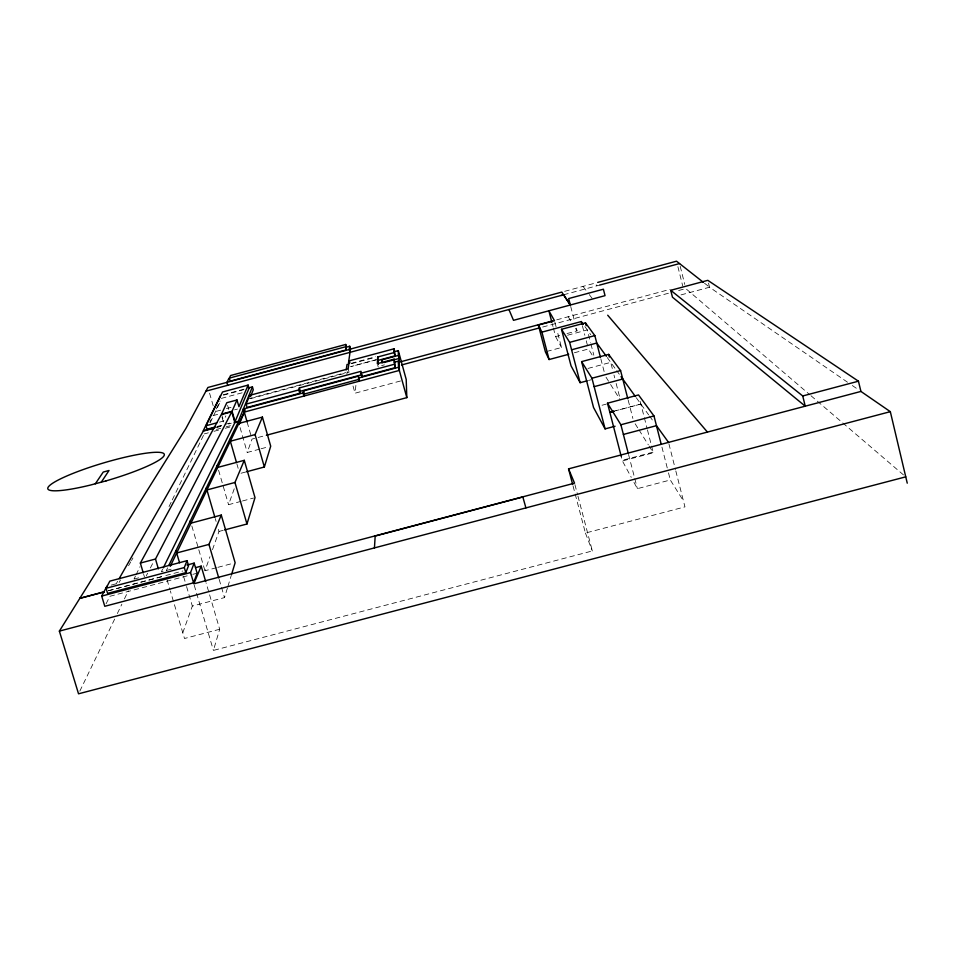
<?xml version="1.0" encoding="UTF-8"?>
<svg xmlns="http://www.w3.org/2000/svg" width="955" height="955" viewBox="0 0 955 955"><rect width="100%" height="100%" fill="white"/><g stroke="black" fill="none" stroke-linecap="round" stroke-linejoin="round"><path stroke-width="0.72" stroke-dasharray="4.78 3.58" d="M400.515 380.985L355.021 393.197L356.012 384.352M346.856 374.264L347.25 371.531M577.942 496.134L592.339 550.951L213.407 650.415L219.686 629.25L206.125 582.968M182.751 632.867L192.325 606.079L224.497 597.591L227.481 587.838M227.899 586.454L231.301 575.304M216.451 567.712L204.955 570.756L209.969 556.717M212.476 549.686L219.005 531.434L217.752 527.136M241.09 501.351L228.567 504.682L234.357 488.471M259.665 449.137L247.226 452.467L252.001 439.097L264.905 435.647M219.507 422.122L223.554 421.036L225.858 415.879M210.207 422.647L220.295 401.697M79.826 691.134L114.743 618.912M117.334 613.564L121.858 604.205M124.437 598.857L128.316 590.835M134.142 578.79L135.431 576.116M136.076 574.779L139.955 566.757M169.047 506.568L171.637 501.22M172.282 499.883L204.609 433.021M209.778 422.313L211.079 419.639M216.26 408.919L220.08 401.028M166.349 570.481L167.638 567.831M162.648 569.144L161.335 571.806L174.132 568.428M106.065 603.799L109.909 596.29L191.406 574.719M146.27 575.841L147.643 573.203M150.377 567.927L153.122 562.638M119.065 582.502L120.533 579.924M128.567 565.73L130.763 561.862M131.492 560.573L132.948 557.983M116.164 583.887L117.632 581.297M564.632 291.335L594.822 283.205L596.947 285.808M563.581 294.797L599.8 285.032M223.291 394.749L244.11 389.139M223.458 395.155L243.346 389.795M351.285 363.294L375.506 356.776M221.345 398.39L242.164 392.792M351.583 363.676L375.422 357.254M247.548 398.987L345.817 372.581M250.64 398.641L349.064 372.199L348.145 368.893M381.63 365.598L384.423 364.846M216.343 411.319L220.665 410.161M226.407 408.609L232.161 407.069M556.717 319.83L669.825 289.425M213.013 415.628L220.199 413.694M234.584 409.826L237.461 409.062M542.679 327.04L670.064 292.815M678.647 290.511L685.786 288.589L809.864 394.785M681.022 294.892L709.541 287.228L847.491 382.203M216.857 426.563L223.852 424.689M225.249 424.307L232.256 422.432M217.274 427.004L221.476 425.87M228.496 423.984L231.301 423.232M215.937 427.697L221.548 426.193M553.363 328.019L555.607 336.614L561.313 335.086M567.031 333.546L577.035 330.86L575.925 326.562M216.451 429.44L220.653 428.306M226.263 426.801L230.477 425.667M567.58 335.217L587.289 329.929L590.56 342.582M204.167 433.94L208.369 432.818M213.98 431.314L219.59 429.81M225.201 428.294L230.812 426.79M546.726 351.464L561.504 347.501L557.087 330.597M574.361 352.765L588.387 349.017L593.473 357.134M261.037 448.766L267.949 446.928M587.97 368.439L610.723 362.363L612.537 369.394M241.042 473.238L246.533 471.77M588.519 380.46L591.312 379.72M242.475 500.981L253.612 498.021M602.056 405.242L606.306 404.108M640.853 404.061L615.486 410.805L640.853 404.096L640.495 403.559M219.005 531.434L223.195 530.323M111.174 585.117L118.325 583.219M134.07 579.052L141.221 577.154M108.536 590.679L164.415 575.877M165.848 575.495L182.811 571.006M108.476 590.799L164.367 575.996M217.883 567.33L232.256 563.534M652.934 452.193L622.087 460.358L631.255 477.333M192.838 574.337L197.124 573.203M647.442 429.869L653.304 452.789L622.409 460.967L621.299 456.669M633.977 482.37L637.379 488.674L670.315 479.983L683.446 500.969M219.686 629.25L184.506 638.501L170.348 590.978M573.06 485.976L585.427 533.057L684.95 506.878L675.818 470.97M852.349 385.534L858.485 389.759M704.515 283.217L710.198 287.682M810.998 395.752L903.49 474.91M583.004 286.381L588.411 293.472M589.259 294.582L592.625 298.999M584.902 326.61L590.739 334.692M607.237 357.528L615.88 369.501M616.739 370.683L619.317 374.253M636.269 397.722L648.66 414.864M649.531 416.07L652.993 420.869M568.201 316.738L571.603 322.169M575.483 328.377L577.035 330.86M606.031 377.213L609.839 383.289M610.591 384.507L619.735 399.118M635.159 423.781L638.25 428.723M639.026 429.953L648.302 444.779M649.066 446.021L653.304 452.789M555.607 336.614L561.504 347.501M585.427 533.057L592.339 550.951M167.041 579.804L170.085 589.808M194.235 585.236L213.407 650.415M183.67 576.736L186.141 585.117M186.559 586.513L192.325 606.079M143.656 574.265L144.48 577.071M219.184 579.399L224.497 597.591M191.824 525.942L198.389 548.349M198.795 549.746L204.955 570.756M218.564 470.158L228.567 504.682M215.257 518.565L216.093 521.418M236.84 463.736L238.464 469.371M221.548 414.088L223.554 421.036M209.563 393.174L213.263 406.006M247.118 422.038L251.189 436.256M240.075 427.565L247.226 452.467M227.588 405.409L228.746 409.444M222.038 417.323L223.577 422.731M353.028 386.023L355.021 393.197M377.631 364.786L378.24 367.007M552.241 323.709L552.981 326.586M574.922 484.603L577.572 494.69M570.708 306.471L574.433 320.82M554.891 322.145L556.717 329.189M628.545 454.425L634.43 477.249M634.8 478.682L637.379 488.674M600.826 358.794L604.527 373.13M590.93 343.991L593.831 355.236M582.347 325.679L584.842 335.289M586.263 340.78L587.683 346.271M640.184 401.458L647.084 428.437M628.187 400.157L632.89 418.493M613.981 375.017L614.71 377.834M616.154 383.456L619.771 397.519M668.906 443.812L675.448 469.538M661.934 447.107L668.13 471.4M668.5 472.832L670.315 479.983M708.503 283.098L709.541 287.228M677.895 266.696L682.718 285.963M680.223 266.338L684.747 284.423M376.342 359.725L350.712 366.625L376.33 359.76"/><path stroke-width="1.43" d="M395.06 367.699L394.152 359.152L377.332 363.676L377.691 356.991L394.164 352.562L394.164 348.754L349.291 360.835L348.145 368.893L249.697 395.358L246.139 404.096L247.094 407.463L299.751 393.305L300.3 391.252L299.357 387.909L361.026 371.328L361.754 376.652L395.06 367.699L394.152 359.152M381.737 362.733L381.857 359.856L398.354 355.415L398.307 350.64L394.021 351.786M378.383 364.309L377.691 356.991M374.456 547.895L375.184 535.898M361.754 376.652L361.957 374.694L300.3 391.252M304.418 394.009L359.367 379.242L359.164 381.236L358.507 376.127L303.547 390.893L303.01 392.947L303.893 396.074L304.418 394.009L303.547 390.893M348.253 364.655L350.485 349.053L349.709 346.247L346.856 347.023M346.211 369.872L347.011 364.44M350.019 352.335L349.232 349.506L349.709 346.247M346.211 349.9L345.734 344.469L230.585 375.518L229.319 378.12L230.191 381.164L346.211 349.9L345.734 344.469M299.751 393.305L298.796 389.938L299.357 387.909M231.731 573.919L235.133 562.77L221.274 515.079L191 523.137L190.343 520.917L191 523.137M224.592 529.941L246.963 524.009L255.009 497.651L244.277 460.322L217.764 467.401L217.203 465.455L217.764 467.401M246.533 471.77L264.356 467.007L270.707 446.188L262.422 417.096L238.893 423.411L238.392 421.668L234.882 422.611L163.305 567.807M106.888 586.251L101.708 596.087L104.787 606.294L193.567 582.825L197.124 573.203L194.163 563.128L187.013 565.026M193.567 582.825L190.546 572.57L194.163 563.128M185.807 572.666L188.529 565.73L187.049 560.669L109.825 581.141L106.065 588.28L107.605 593.377L185.807 572.666L184.303 567.557L187.049 560.669M239.741 423.256L245.16 409.838M250.568 396.48L253.266 389.807L252.43 386.894L248.276 388.017M239.228 424.533L238.308 421.358L252.43 386.894M195.536 567.64L201.183 566.136L193.817 583.815L574.54 483.158L568.559 468.857L860.921 391.431L890.323 411.665L907.25 483.17M218.779 578.002L208.966 544.41L221.274 515.079M246.963 524.009L234.966 482.478L244.277 460.322M264.356 467.007L255.081 434.585L262.422 417.096M215.448 426.945L207.044 429.201L206.041 425.739L222.539 391.98L248.121 385.092L238.941 406.711L237.007 399.966L226.813 402.712L221.548 414.088L232.065 411.271L237.007 399.966M170.276 566.291L243.931 412.906M168.916 565.181L238.392 421.668M220.51 395.489L203.236 430.765L214.469 427.756M228.639 378.884L226.884 382.478L227.696 385.283M158.375 568.858L155.498 559.033L231.79 411.796L221.262 414.625L140.361 563.056L143.25 572.869M119.112 578.706L203.32 431.087L214.541 428.079M205.922 391.168L563.928 294.701M905.746 476.843L78.537 693.808L59.365 631.112L185.879 428.497L207.915 387.467L349.232 349.506M101.254 482.215L109.025 470.493L103.247 472.045L95.321 483.815M561.11 295.501L563.581 294.797L570.338 305.039L568.667 298.557L603.393 289.21L605.04 295.656L513.504 320.331L508.931 309.515M229.319 378.12L345.364 346.832M350.485 349.053L561.803 292.099L570.326 305.003M597.687 282.429L676.51 261.193L703.381 282.322M599.8 285.044L679.542 263.568M378.586 360.262L395.06 355.833L394.164 348.754M384.065 362.518L399.178 358.447L399.118 353.625L399.369 370.421L244.265 412.083M394.224 362.22L398.414 361.086L399.345 370.433M400.288 361.873L552.42 320.987M568.738 354.269L549.101 359.534L545.389 351.822L538.369 325.07L554.521 320.737L548.862 310.769L551.859 322.277M246.139 404.096L298.796 389.938M360.823 373.274L394.14 364.321M670.732 290.308L802.725 395.967L805.244 406.185L672.463 297.184L670.732 290.308L707.81 280.34L858.45 381.2L860.921 391.443M401.506 364.977L539.79 327.816M303.01 392.947L243.465 408.943L244.361 412.059M358.292 378.096L398.486 367.293L398.414 361.086M538.369 325.07L541.927 332.137L581.285 321.56L583.302 324.402M587.122 380.842L580.139 382.704L571.042 365.849L561.504 329.284L585.463 322.85L594.834 335.599L600.456 357.361M206.041 425.739L216.821 422.838M234.106 422.48L238.308 421.358M561.504 329.284L569.646 342.356L594.834 335.599M255.081 434.585L230.346 441.21L229.821 439.384L236.434 462.339M571.579 349.793L596.768 343.036L606.365 356.322M266.338 435.265L406.818 397.638L406.209 379.457L398.307 350.64M615.068 426.24L605.088 428.89L593.544 407.51L581.619 361.623L608.669 354.389L620.583 370.588L627.829 398.748M581.619 361.623L591.957 378.228L620.583 370.588M234.966 482.478L206.937 489.951L206.34 487.886L214.839 517.133M605.088 428.89L594.141 386.656L622.755 379.016M621.299 456.669L607.487 403.201L638.513 394.94L653.984 415.962L661.206 444.254M607.487 403.201L620.893 424.76L653.984 415.962M208.966 544.41L176.663 552.981L175.971 550.605L179.552 562.758M623.4 434.441L656.467 425.667L668.548 442.38M140.361 563.056L155.498 559.033M802.725 395.967L858.45 381.2M106.065 588.28L184.303 567.557M79.874 598.26L104.238 591.813M79.802 598.391L104.167 591.933M101.708 596.087L190.546 572.57M375.22 536.03L522.851 496.994L525.918 507.905M59.365 631.112L890.323 411.665M607.702 315.21L707.428 432.09M621.037 376.64L635.421 396.552M201.183 566.136L205.707 581.571M243.382 408.979L247.118 422.038M232.065 411.271L235.061 421.68L249.028 388.267L248.121 385.092M231.79 411.796L234.882 422.611M349.291 360.835L349.888 362.972M398.354 355.415L399.178 358.447M398.486 367.293L406.818 397.638M394.164 352.562L395.06 355.833M381.857 359.856L382.692 362.888M541.927 332.137L549.101 359.534M568.559 468.857L572.678 484.543M585.463 322.85L586.191 325.679M591.957 378.228L594.141 386.656M569.646 342.356L580.139 382.704M608.669 354.389L609.35 357.051M620.893 424.76L628.175 452.992M581.285 321.56L582.001 324.306M106.077 480.878L90.582 485.021A60.738 8.965 -16.5 0 1 61.514 478.395A60.738 8.965 -16.5 0 1 158.9 452.324A60.738 8.965 -16.5 0 1 106.077 480.878M614.077 411.187L609.851 412.309L614.077 411.211"/></g></svg>
